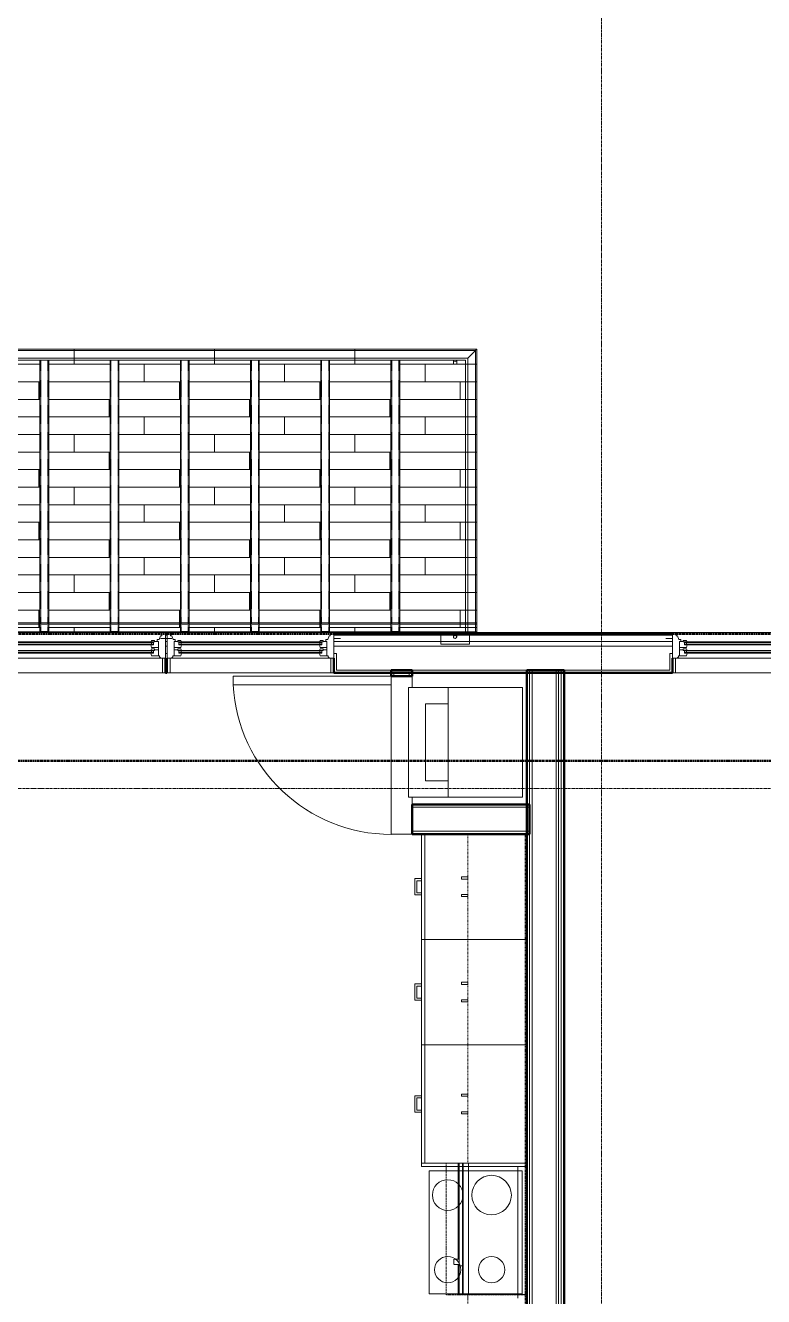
# Model space of a CAD drawing. Header units: inches. Extents: x -4218 to -1830, y 9767 to 12426.
# Drawn here: x -2631.6 to -2463.4, y 10700.4 to 10990 of the extents above; entities that cross this region are included whole.
import ezdxf

# ---------------------------------------------------------------- set-up
doc = ezdxf.new("R2010")
doc.units = ezdxf.units.IN
doc.header["$MEASUREMENT"] = 0
for name, pattern in [('Dash', [0.25, 0.125, -0.125]), ('Dash 1_16_', [0.125, 0.0625, -0.0625]), ('Grid Line 1_2_', [0.875, 0.5, -0.125, 0.125, -0.125]), ('Hidden 1_8_', [0.1875, 0.125, -0.0625]), ('Overhead', [0.15625, 0.09375, -0.0625])]:
    doc.linetypes.add(name, pattern=pattern)
for name, color, linetype, lineweight in [('0-1', 7, 'Continuous', 5), ('0-2', 10, 'Continuous', 9), ('A-DOOR-1', 10, 'Continuous', 9), ('A-DOOR-2', 50, 'Continuous', 20), ('A-FLOR-3', 192, 'Continuous', 9), ('A-FLOR-PATT-1', 9, 'Continuous', 9), ('A-GLAZ-1', 151, 'Continuous', 9), ('A-GLAZ-2', 151, 'Continuous', 20), ('A-WALL', 113, 'Continuous', 13), ('A-WALL-1', 7, 'Continuous', 50), ('A-WALL-2', 250, 'Continuous', 13), ('A-WALL-3', 10, 'Continuous', 9), ('A-WALL-4', 252, 'Continuous', 9), ('A-WALL-7', 113, 'Continuous', 9), ('A-WALL-8', 113, 'Continuous', 50), ('C-PROP-LINE-1', 91, 'Dash 1_16_', 50), ('I-WALL-1', 7, 'Continuous', 50), ('P-SANR-FIXT-1', 10, 'Continuous', 9), ('Q-CASE-1', 252, 'Continuous', 9), ('Q-CASE-2', 10, 'Continuous', 9), ('Q-CASE-3', 253, 'Continuous', 9), ('Q-CASE-4', 252, 'Dash', 9), ('Q-CASE-5', 253, 'Dash', 9), ('Q-CASE-6', 254, 'Continuous', 9), ('Q-CASE-7', 10, 'Dash', 9), ('Q-SPCQ-1', 10, 'Continuous', 9), ('Q-SPCQ-2', 91, 'Overhead', 9), ('S-BEAM', 12, 'Continuous', 9), ('S-BEAM-1', 12, 'Hidden 1_8_', 9), ('S-GRID-1', 1, 'Grid Line 1_2_', 9)]:
    doc.layers.add(name, color=color, linetype=linetype, lineweight=lineweight)

# ---------------------------------------------------------------- blocks, each defined once
blk = doc.blocks.new('Range - 24_ x 30_-2320547-BACKGROUND - RCP - 2ND FLOOR')
at = {"layer": 'Q-SPCQ-1'}
blk.add_line((0, 22), (30, 22), dxfattribs=at)
for centre, radius, start, end in [((6.5, 16), 4.5, 360, 180), ((23.5, 16), 3, 360, 180), ((6.5, 16), 4.5, 180, 360), ((23.5, 16), 3, 180, 0), ((6.5, 6), 3.5, 360, 180), ((23.5, 6), 3, 360, 180), ((6.5, 6), 3.5, 180, 0), ((23.5, 6), 3, 180, 360)]:
    blk.add_arc(centre, radius, start, end, dxfattribs=at)
blk = doc.blocks.new('SWING - SINGLE - FLUSH - 36_ x 80_ - OFFSET PIVOT DOOR AT MAGIC PAK AND WASHER_DRYER-3199414-BACKGROUND - RCP - 2ND FLOOR')
at = {"layer": 'A-DOOR-1'}
blk.add_arc((18, 2.37), 36.07, 93.1789, 180, dxfattribs=at)
at = {"layer": 'A-DOOR-2'}
for p, q in [((16, 2.37), (16, 38.39)), ((18, 38.39), (16, 38.39)), ((18, 2.37), (18, 38.39)), ((18, 2.37), (16, 2.37))]:
    blk.add_line(p, q, dxfattribs=at)
blk = doc.blocks.new('Stacked Washer and Dryer - 26_x25_ - Private-1352637-BACKGROUND - RCP - 2ND FLOOR')
at = {"layer": 'P-SANR-FIXT-1'}
for p, q in [((26, 12.5), (0, 12.5)), ((0, -12.5), (0, 12.5)), ((16.90625, 12.5), (16.90625, -12.5)), ((26, 12.5), (26, -12.5)), ((16.90625, 8.75), (22.09375, 8.75)), ((22.09375, 8.75), (22.09375, -8.75)), ((22.09375, -8.75), (16.90625, -8.75)), ((0, -12.5), (26, -12.5))]:
    blk.add_line(p, q, dxfattribs=at)
blk = doc.blocks.new('30quot_MicrowaveVent_11166 - 70cm miele oven-V22-BACKGROUND - RCP - 2ND FLOOR')
at = {"layer": 'Q-CASE-1'}
for p, q in [((-14.2, -0.37), (-14.2, -13.23)), ((15.68, -0.37), (15.68, 0)), ((-14.2, -13.23), (-14.2, -14.49)), ((-13.45, -13.23), (-14.2, -13.23)), ((15.55, -13.23), (-12.45, -13.23)), ((-14.2, -14.49), (-13.45, -14.49)), ((-13.45, -14.61), (-14.2, -14.61)), ((-14.2, -14.61), (-14.2, -15.39)), ((-14.2, -15.39), (-14.2, -15.59)), ((-14.2, -15.39), (-13.45, -15.39)), ((-14.2, -15.59), (-14.2, -15.6)), ((-14.2, -15.6), (-13.45, -15.6)), ((-12.45, -14.49), (15.55, -14.49)), ((9.18, -14.61), (-12.45, -14.61)), ((-12.45, -15.39), (9.18, -15.39)), ((-12.45, -15.6), (7.69, -15.6)), ((7.69, -15.39), (7.69, -16.55)), ((7.69, -16.6), (8.88, -16.6)), ((8.88, -16.55), (8.88, -15.39)), ((8.88, -15.6), (15.55, -15.6)), ((9.18, -14.61), (9.18, -15.39)), ((15.55, -14.61), (9.18, -14.61)), ((9.18, -14.61), (9.18, -15.39)), ((9.18, -15.39), (15.55, -15.39))]:
    blk.add_line(p, q, dxfattribs=at)
at = {"layer": 'Q-CASE-2'}
for p, q in [((15.68, -13.23), (15.68, -0.37)), ((-12.45, -13.23), (-13.45, -13.23)), ((15.68, -13.23), (15.55, -13.23)), ((15.68, -14.49), (15.68, -13.23)), ((-13.45, -14.49), (-12.45, -14.49)), ((-12.45, -14.61), (-13.45, -14.61)), ((-13.45, -15.39), (-12.45, -15.39)), ((-13.45, -15.6), (-12.45, -15.6)), ((15.55, -14.49), (15.68, -14.49)), ((15.68, -14.61), (15.55, -14.61)), ((15.55, -15.39), (15.68, -15.39)), ((15.55, -15.6), (15.68, -15.6)), ((15.68, -14.61), (15.68, -15.39)), ((15.68, -15.6), (15.68, -15.39))]:
    blk.add_line(p, q, dxfattribs=at)
at = {"layer": 'Q-CASE-3'}
for p, q in [((-14.2, 0), (-14.2, -0.37)), ((15.68, 0), (-13.45, 0))]:
    blk.add_line(p, q, dxfattribs=at)
at = {"layer": 'Q-CASE-6'}
blk.add_line((-13.45, 0), (-14.2, 0), dxfattribs=at)
blk = doc.blocks.new('Base Cabinet 3 Drawer 230 - Base Cabinet 3 Drawer 230 27_-2571739-BACKGROUND - RCP - 2ND FLOOR')
at = {"layer": 'Q-CASE-2'}
for p, q in [((-12.76, -23.25), (-12.76, 0)), ((-12.76, 0), (14.24, 0)), ((14.24, 0), (14.24, -23.25)), ((-12.76, -23.25), (-12.76, -24)), ((14.24, -23.25), (-12.76, -23.25)), ((-12.76, -24), (14.24, -24)), ((-0.64, -24), (-1.14, -24)), ((-1.14, -25.5), (-1.14, -24)), ((2.61, -25.5), (-1.14, -25.5)), ((-0.64, -25), (-0.64, -24)), ((-0.64, -25), (2.11, -25)), ((2.11, -25), (2.11, -24)), ((2.11, -24), (2.61, -24)), ((2.61, -24), (2.61, -25.5)), ((14.24, -24), (14.24, -23.25))]:
    blk.add_line(p, q, dxfattribs=at)
blk = doc.blocks.new('Base Cabinet 3 Drawer 230 - Base Cabinet 3 Drawer 230 24_-2554933-BACKGROUND - RCP - 2ND FLOOR')
at = {"layer": 'Q-CASE-2'}
for p, q in [((-11.26, -23.25), (-11.26, 0)), ((-11.26, 0), (12.74, 0)), ((12.74, 0), (12.74, -23.25)), ((-11.26, -23.25), (-11.26, -24)), ((12.74, -23.25), (-11.26, -23.25)), ((-11.26, -24), (12.74, -24)), ((-0.64, -24), (-1.14, -24)), ((-1.14, -25.5), (-1.14, -24)), ((2.61, -25.5), (-1.14, -25.5)), ((-0.64, -25), (-0.64, -24)), ((-0.64, -25), (2.11, -25)), ((2.11, -25), (2.11, -24)), ((2.11, -24), (2.61, -24)), ((2.61, -24), (2.61, -25.5)), ((12.74, -24), (12.74, -23.25))]:
    blk.add_line(p, q, dxfattribs=at)
blk = doc.blocks.new('Base Cabinet 3 Drawer 230 - Base Cabinet 3 Drawer 230 24_-2578604-BACKGROUND - RCP - 2ND FLOOR')
at = {"layer": 'Q-CASE-2'}
for p, q in [((-11.26, 24), (12.74, 24)), ((-11.26, 23.25), (-11.26, 24)), ((12.74, 23.25), (-11.26, 23.25)), ((-11.26, 23.25), (-11.26, 0)), ((-1.14, 24), (-1.14, 25.5)), ((-1.14, 25.5), (2.61, 25.5)), ((-1.14, 24), (-0.64, 24)), ((2.11, 25), (-0.64, 25)), ((-0.64, 24), (-0.64, 25)), ((2.11, 24), (2.11, 25)), ((2.61, 24), (2.11, 24)), ((2.61, 25.5), (2.61, 24)), ((12.74, 24), (12.74, 23.25)), ((12.74, 0), (12.74, 23.25)), ((-11.26, 0), (12.74, 0))]:
    blk.add_line(p, q, dxfattribs=at)
blk = doc.blocks.new('300 Series Wall Hung Cabinet_302 - 27_ X 24_-2766376-BACKGROUND - RCP - 2ND FLOOR')
at = {"layer": 'Q-CASE-1'}
for p, q in [((-1.76, 14.69), (-2.25, 14.69)), ((-2.25, 14.69), (-2.25, 13.19)), ((-1.76, 13.19), (-1.76, 14.69)), ((2.24, 14.69), (1.75, 14.69)), ((1.75, 14.69), (1.75, 13.19)), ((2.24, 13.19), (2.24, 14.69)), ((-2.25, 13.19), (-1.76, 13.19)), ((1.75, 13.19), (2.24, 13.19))]:
    blk.add_line(p, q, dxfattribs=at)
at = {"layer": 'Q-CASE-4'}
for p, q in [((-13.5, 0.19), (-13.5, 13.19)), ((-13.5, 13.19), (13.5, 13.19)), ((13.5, 13.19), (13.5, 0.19))]:
    blk.add_line(p, q, dxfattribs=at)
at = {"layer": 'Q-CASE-5'}
blk.add_line((13.5, 0.19), (-13.5, 0.19), dxfattribs=at)
blk = doc.blocks.new('300 Series Wall Hung Cabinet_302 - 24_ X 24_-2588623-BACKGROUND - RCP - 2ND FLOOR')
at = {"layer": 'Q-CASE-1'}
for p, q in [((-1.76, -13.19), (-2.25, -13.19)), ((-2.25, -13.19), (-2.25, -14.69)), ((-1.76, -14.69), (-1.76, -13.19)), ((2.24, -13.19), (1.75, -13.19)), ((1.75, -13.19), (1.75, -14.69)), ((2.24, -14.69), (2.24, -13.19)), ((-2.25, -14.69), (-1.76, -14.69)), ((1.75, -14.69), (2.24, -14.69))]:
    blk.add_line(p, q, dxfattribs=at)
at = {"layer": 'Q-CASE-4'}
for p, q in [((-12, -0.19), (-12, -13.19)), ((12, -13.19), (12, -0.19)), ((-12, -13.19), (12, -13.19))]:
    blk.add_line(p, q, dxfattribs=at)
at = {"layer": 'Q-CASE-5'}
blk.add_line((12, -0.19), (-12, -0.19), dxfattribs=at)
blk = doc.blocks.new('300 Series Wall Hung Cabinet_302 - 24_ X 24_-V69-BACKGROUND - RCP - 2ND FLOOR')
at = {"layer": 'Q-CASE-1'}
for p, q in [((-1.76, 14.69), (-2.25, 14.69)), ((-2.25, 14.69), (-2.25, 13.19)), ((-1.76, 13.19), (-1.76, 14.69)), ((2.24, 14.69), (1.75, 14.69)), ((1.75, 14.69), (1.75, 13.19)), ((2.24, 13.19), (2.24, 14.69)), ((-2.25, 13.19), (-1.76, 13.19)), ((1.75, 13.19), (2.24, 13.19))]:
    blk.add_line(p, q, dxfattribs=at)
at = {"layer": 'Q-CASE-4'}
for p, q in [((-12, 0.19), (-12, 13.19)), ((-12, 13.19), (11.13, 13.19)), ((12, 0.19), (11.13, 0.19))]:
    blk.add_line(p, q, dxfattribs=at)
at = {"layer": 'Q-CASE-5'}
blk.add_line((11.13, 0.19), (-12, 0.19), dxfattribs=at)
at = {"layer": 'Q-CASE-7'}
for p, q in [((11.13, 13.19), (12, 13.19)), ((12, 13.19), (12, 0.19))]:
    blk.add_line(p, q, dxfattribs=at)
blk = doc.blocks.new('300 Series Wall Hung Cabinet_302 - 24_ X 24_-V70-BACKGROUND - RCP - 2ND FLOOR')
at = {"layer": 'Q-CASE-1'}
for p, q in [((-1.76, 14.69), (-2.25, 14.69)), ((-2.25, 14.69), (-2.25, 13.19)), ((-1.76, 13.19), (-1.76, 14.69)), ((2.24, 14.69), (1.75, 14.69)), ((1.75, 14.69), (1.75, 13.19)), ((2.24, 13.19), (2.24, 14.69)), ((-2.25, 13.19), (-1.76, 13.19)), ((1.75, 13.19), (2.24, 13.19))]:
    blk.add_line(p, q, dxfattribs=at)
at = {"layer": 'Q-CASE-4'}
for p, q in [((-12, 0.19), (-12, 13.19)), ((-12, 13.19), (12, 13.19))]:
    blk.add_line(p, q, dxfattribs=at)
at = {"layer": 'Q-CASE-5'}
for p, q in [((12, 13.19), (12, 0.19)), ((12, 0.19), (-12, 0.19))]:
    blk.add_line(p, q, dxfattribs=at)
blk = doc.blocks.new('Range_Hood_386 - 30_ Wide-2911716-BACKGROUND - RCP - 2ND FLOOR')
at = {"layer": 'Q-SPCQ-2'}
for p, q in [((-15, -6), (-15, 12)), ((-15, 12), (-14.24, 12)), ((-14.24, 12), (15, 12)), ((15, 12), (15, -6)), ((-14.24, -6), (-15, -6)), ((-13.24, -6), (-14.24, -6)), ((14.76, -6), (-13.24, -6)), ((15, -6), (14.76, -6))]:
    blk.add_line(p, q, dxfattribs=at)
blk = doc.blocks.new('CTR - 1st Phase - Unit Layouts_rvt-1-BACKGROUND - RCP - 2ND FLOOR')
at = {"layer": 'A-WALL-1'}
for p, q in [((-2548.25, 10841.8), (-2548.25, 10843.14)), ((-2548.25, 10843.14), (-2547.63, 10843.14)), ((-2543.5, 10841.8), (-2548.25, 10841.8)), ((-2547.63, 10843.14), (-2544.13, 10843.14)), ((-2544.13, 10843.14), (-2543.5, 10843.14)), ((-2543.5, 10843.14), (-2543.5, 10841.8)), ((-2543.5, 10805.8), (-2543.5, 10812.55)), ((-2543.5, 10812.55), (-2516.75, 10812.55)), ((-2516.75, 10812.55), (-2516.75, 10805.8)), ((-2516.75, 10805.8), (-2543.5, 10805.8))]:
    blk.add_line(p, q, dxfattribs=at)
at = {"layer": 'A-WALL-2'}
for p, q in [((-2547.63, 10842.51), (-2547.63, 10841.8)), ((-2547.63, 10842.51), (-2544.13, 10842.51)), ((-2544.13, 10842.51), (-2544.13, 10841.8)), ((-2543.5, 10811.93), (-2516.75, 10811.93)), ((-2543.5, 10806.43), (-2516.75, 10806.43))]:
    blk.add_line(p, q, dxfattribs=at)
at = {"layer": 'A-WALL-3'}
for p, q in [((-2548.25, 10841.8), (-2548.25, 10805.8)), ((-2543.5, 10839.2), (-2543.5, 10841.8)), ((-2543.5, 10812.55), (-2543.5, 10814.2)), ((-2543.5, 10805.8), (-2548.25, 10805.8))]:
    blk.add_line(p, q, dxfattribs=at)
at = {"layer": 'A-WALL-4'}
for p, q in [((-2543.5, 10841.8), (-2548.25, 10841.8)), ((-2543.5, 10805.8), (-2543.5, 10812.55))]:
    blk.add_line(p, q, dxfattribs=at)
at = {"layer": 'A-WALL-7'}
for p, q in [((-2541.37, 10805.8), (-2517.37, 10805.8)), ((-2541.37, 10795.68), (-2541.37, 10805.8)), ((-2517.37, 10805.8), (-2541.37, 10805.8)), ((-2541.37, 10795.68), (-2541.37, 10805.8)), ((-2517.37, 10805.8), (-2517.37, 10730.05)), ((-2517.37, 10805.8), (-2517.37, 10730.05)), ((-2541.37, 10795.18), (-2541.37, 10795.68)), ((-2541.37, 10792.43), (-2541.37, 10795.18)), ((-2541.37, 10792.43), (-2541.37, 10795.18)), ((-2541.37, 10791.93), (-2541.37, 10792.43)), ((-2541.37, 10771.68), (-2541.37, 10791.93)), ((-2541.37, 10771.68), (-2541.37, 10791.93)), ((-2541.37, 10771.18), (-2541.37, 10771.68)), ((-2541.37, 10768.43), (-2541.37, 10771.18)), ((-2541.37, 10768.43), (-2541.37, 10771.18)), ((-2541.37, 10767.93), (-2541.37, 10768.43)), ((-2541.37, 10746.18), (-2541.37, 10767.93)), ((-2541.37, 10746.18), (-2541.37, 10767.93)), ((-2541.37, 10745.68), (-2541.37, 10746.18)), ((-2541.37, 10742.93), (-2541.37, 10745.68)), ((-2541.37, 10742.93), (-2541.37, 10745.68)), ((-2541.37, 10742.43), (-2541.37, 10742.93)), ((-2541.37, 10730.05), (-2541.37, 10742.43)), ((-2541.37, 10730.05), (-2541.37, 10742.43)), ((-2517.37, 10730.05), (-2541.37, 10730.05)), ((-2517.37, 10730.05), (-2541.37, 10730.05)), ((-2539.62, 10729.05), (-2539.62, 10701.05)), ((-2518.37, 10729.05), (-2539.62, 10729.05)), ((-2539.62, 10729.05), (-2539.62, 10701.05)), ((-2518.37, 10729.05), (-2539.62, 10729.05)), ((-2518.37, 10701.05), (-2518.37, 10729.05)), ((-2518.37, 10729.05), (-2518.37, 10701.05)), ((-2539.62, 10701.05), (-2518.37, 10701.05)), ((-2539.62, 10701.05), (-2518.37, 10701.05))]:
    blk.add_line(p, q, dxfattribs=at)
at = {"layer": '0-2'}
for name, p, rotation in [('SWING - SINGLE - FLUSH - 36_ x 80_ - OFFSET PIVOT DOOR AT MAGIC PAK AND WASHER_DRYER-3199414-BACKGROUND - RCP - 2ND FLOOR', (-2545.88, 10823.8), 89.9999999998547), ('Stacked Washer and Dryer - 26_x25_ - Private-1352637-BACKGROUND - RCP - 2ND FLOOR', (-2518.34, 10826.7), 180), ('Base Cabinet 3 Drawer 230 - Base Cabinet 3 Drawer 230 24_-2578604-BACKGROUND - RCP - 2ND FLOOR', (-2517.37, 10793.06), 90.0000000000099), ('300 Series Wall Hung Cabinet_302 - 24_ X 24_-V70-BACKGROUND - RCP - 2ND FLOOR', (-2517.56, 10793.8), 89.99999999996454), ('Base Cabinet 3 Drawer 230 - Base Cabinet 3 Drawer 230 24_-2554933-BACKGROUND - RCP - 2ND FLOOR', (-2517.37, 10770.54), 269.9999999999203), ('300 Series Wall Hung Cabinet_302 - 24_ X 24_-2588623-BACKGROUND - RCP - 2ND FLOOR', (-2517.56, 10769.8), 269.9999999999645), ('Base Cabinet 3 Drawer 230 - Base Cabinet 3 Drawer 230 27_-2571739-BACKGROUND - RCP - 2ND FLOOR', (-2517.37, 10745.04), 269.9999999999203), ('300 Series Wall Hung Cabinet_302 - 27_ X 24_-2766376-BACKGROUND - RCP - 2ND FLOOR', (-2517.56, 10744.3), 89.99999999996454), ('Range_Hood_386 - 30_ Wide-2911716-BACKGROUND - RCP - 2ND FLOOR', (-2529.75, 10715.8), 269.9999999999054), ('30quot_MicrowaveVent_11166 - 70cm miele oven-V22-BACKGROUND - RCP - 2ND FLOOR', (-2517.37, 10716.6), 269.9999999999657), ('Range - 24_ x 30_-2320547-BACKGROUND - RCP - 2ND FLOOR', (-2541.37, 10730.05), 269.9999999998397), ('300 Series Wall Hung Cabinet_302 - 24_ X 24_-V69-BACKGROUND - RCP - 2ND FLOOR', (-2517.56, 10688.92), 89.99999999996454)]:
    blk.add_blockref(name, p, dxfattribs=dict(at, rotation=rotation))
blk = doc.blocks.new('CTR - 1st Phase - Common Walls_rvt-1-BACKGROUND - RCP - 2ND FLOOR')
at = {"layer": 'A-WALL-2'}
for p, q in [((-2516.75, 10458.16), (-2516.75, 10843.14)), ((-2516.12, 10458.16), (-2516.12, 10843.14)), ((-2510.62, 10458.16), (-2510.62, 10843.14)), ((-2510.12, 10458.16), (-2510.12, 10843.14)), ((-2509.5, 10511.59), (-2509.5, 10843.14))]:
    blk.add_line(p, q, dxfattribs=at)
at = {"layer": 'I-WALL-1'}
for p, q in [((-2517.37, 10458.16), (-2517.37, 10843.14)), ((-2517.37, 10843.14), (-2508.87, 10843.14)), ((-2508.87, 10843.14), (-2508.87, 10636.57))]:
    blk.add_line(p, q, dxfattribs=at)
blk = doc.blocks.new('Basic Wall _ EXT - FIBER CEMENT - LARGE - ___-2505166-BACKGROUND - RCP - 2ND FLOOR')
at = {"layer": 'A-WALL-7'}
for p, q in [((-2599.34, 10851.71), (-2599.71, 10851.71)), ((-2599.34, 10851.71), (-2599.71, 10851.71)), ((-2599.71, 10851.68), (-2599.34, 10851.68)), ((-2599.34, 10851.68), (-2599.71, 10851.68)), ((-2599.34, 10849.67), (-2599.71, 10849.67)), ((-2599.34, 10849.67), (-2599.71, 10849.67)), ((-2599.71, 10849.64), (-2599.34, 10849.64)), ((-2599.34, 10849.64), (-2599.71, 10849.64)), ((-2484.14, 10851.71), (-2561.31, 10851.71)), ((-2484.14, 10851.71), (-2561.31, 10851.71)), ((-2561.31, 10851.68), (-2484.14, 10851.68)), ((-2484.14, 10851.68), (-2561.31, 10851.68)), ((-2484.14, 10849.67), (-2561.31, 10849.67)), ((-2484.14, 10849.67), (-2561.31, 10849.67)), ((-2561.31, 10849.64), (-2484.14, 10849.64)), ((-2484.14, 10849.64), (-2561.31, 10849.64))]:
    blk.add_line(p, q, dxfattribs=at)
blk = doc.blocks.new('Window-Double_Hung-Andersen-400_Series-Tilt_Wash - DOUBLE HUNG - REVERSE COTTAGE - 2ND FLOOR-2888385-BACKGROUND - RCP - 2ND FLOOR')
at = {"layer": 'A-GLAZ-1'}
for p, q in [((-16.29, 2.5), (-15.7, 2.5)), ((-16.29, 2.12), (-15.7, 2.12)), ((-16.29, 0.56), (-15.7, 0.56)), ((-16.29, 0.19), (-15.7, 0.19)), ((-15.82, 2.5), (-15.82, 2.12)), ((-15.82, 0.56), (-15.82, 0.19)), ((-15.7, 2.62), (15.7, 2.62)), ((-15.7, 2.5), (15.7, 2.5)), ((-15.7, 2.12), (15.7, 2.12)), ((-15.7, 2), (15.7, 2)), ((-15.7, 0.69), (15.7, 0.69)), ((-15.7, 0.56), (15.7, 0.56)), ((-15.7, 0.19), (15.7, 0.19)), ((-15.7, 0.06), (15.7, 0.06)), ((16.29, 2.5), (15.7, 2.5)), ((16.29, 2.12), (15.7, 2.12)), ((16.29, 0.56), (15.7, 0.56)), ((16.29, 0.19), (15.7, 0.19)), ((15.82, 2.5), (15.82, 2.12)), ((15.82, 0.56), (15.82, 0.19)), ((-19.01, -2.44), (-19.01, -3.94)), ((-19.01, -2.44), (-18.95, -2.44)), ((18.95, -1.06), (-18.95, -1.06)), ((-18.95, -1.06), (-18.95, -4.44)), ((-18.32, -1.06), (-18.32, -4.44)), ((18.32, -1.06), (18.32, -4.44)), ((18.95, -4.44), (18.95, -1.06)), ((18.95, -2.44), (19.01, -2.44)), ((19.01, -3.94), (19.01, -2.44)), ((-19.01, -3.94), (-18.95, -3.94)), ((-18.95, -4.44), (18.95, -4.44)), ((18.95, -3.94), (19.01, -3.94))]:
    blk.add_line(p, q, dxfattribs=at)
at = {"layer": 'A-GLAZ-2'}
for p, q in [((-19.01, 3.44), (-20.51, 3.44)), ((19.01, 4.81), (-19.01, 4.81)), ((-19.01, 4.81), (-19.01, -1.06)), ((-18.2, 4.81), (-18.2, 4)), ((-18.2, 4), (-17.92, 4)), ((-17.92, 4), (-17.61, 3.19)), ((-17.61, 3.19), (-17.14, 3.19)), ((-17.14, 3.19), (-17.14, 2.75)), ((-15.86, 2.97), (-16.57, 2.97)), ((-16.57, 2.62), (-16.57, 2.97)), ((-15.86, 2.97), (-15.7, 2.62)), ((15.86, 2.97), (15.7, 2.62)), ((15.86, 2.97), (16.57, 2.97)), ((16.57, 2.62), (16.57, 2.97)), ((17.14, 3.19), (17.14, 2.75)), ((17.61, 3.19), (17.14, 3.19)), ((17.92, 4), (17.61, 3.19)), ((18.2, 4), (17.92, 4)), ((18.2, 4.81), (18.2, 4)), ((19.01, -1.06), (19.01, 4.81)), ((19.01, 3.44), (20.51, 3.44)), ((-17.42, 2.75), (-16.57, 2.75)), ((-17.42, 2.75), (-17.42, -0.56)), ((-17.42, 1.37), (-15.86, 1.37)), ((-17.42, 0.81), (-16.57, 0.81)), ((-15.7, 2.62), (-16.57, 2.62)), ((-15.86, 1.03), (-16.57, 1.03)), ((-16.57, 0.69), (-16.57, 1.03)), ((-15.7, 0.69), (-16.57, 0.69)), ((-16.29, 2.62), (-16.29, 2)), ((-15.7, 2), (-16.29, 2)), ((-16.29, 0.69), (-16.29, 0.06)), ((-15.7, 0.06), (-16.29, 0.06)), ((-15.86, 1.37), (-15.7, 2)), ((-15.86, 1.03), (-15.7, 0.69)), ((-15.86, -0.56), (-15.7, 0.06)), ((15.7, 2.62), (16.57, 2.62)), ((15.7, 2), (16.29, 2)), ((15.86, 1.37), (15.7, 2)), ((15.86, 1.03), (15.7, 0.69)), ((15.7, 0.69), (16.57, 0.69)), ((15.7, 0.06), (16.29, 0.06)), ((15.86, -0.56), (15.7, 0.06)), ((17.42, 1.37), (15.86, 1.37)), ((15.86, 1.03), (16.57, 1.03)), ((16.29, 2.62), (16.29, 2)), ((16.29, 0.69), (16.29, 0.06)), ((17.42, 2.75), (16.57, 2.75)), ((16.57, 0.69), (16.57, 1.03)), ((17.42, 0.81), (16.57, 0.81)), ((17.42, 2.75), (17.42, -0.56)), ((-19.01, -1.06), (19.01, -1.06)), ((-17.67, -0.78), (-18, -1.06)), ((-17.67, -0.78), (-17.67, -0.56)), ((-17.67, -0.56), (-15.86, -0.56)), ((17.67, -0.56), (15.86, -0.56)), ((17.67, -0.78), (17.67, -0.56)), ((17.67, -0.78), (18, -1.06))]:
    blk.add_line(p, q, dxfattribs=at)
blk = doc.blocks.new('Walls 103 - Walls 1-2572478-BACKGROUND - RCP - 2ND FLOOR')
at = {"layer": 'A-WALL-7'}
for p, q in [((-2534.07, 10913.04), (-2534.07, 10913.75)), ((-2533.32, 10913.75), (-2533.32, 10913.04)), ((-2536.94, 10849.64), (-2536.94, 10851.39)), ((-2536.94, 10849.08), (-2536.94, 10849.64)), ((-2536.83, 10849.08), (-2536.94, 10849.08)), ((-2536.94, 10849.08), (-2530.44, 10849.08)), ((-2536.51, 10849.08), (-2536.83, 10849.08)), ((-2535.99, 10849.08), (-2536.51, 10849.08)), ((-2533.69, 10849.08), (-2535.99, 10849.08)), ((-2534.07, 10850.71), (-2534.07, 10851.39)), ((-2531.4, 10849.08), (-2533.69, 10849.08)), ((-2533.32, 10851.39), (-2533.32, 10850.71)), ((-2530.88, 10849.08), (-2531.4, 10849.08)), ((-2530.55, 10849.08), (-2530.88, 10849.08)), ((-2530.44, 10849.08), (-2530.55, 10849.08)), ((-2530.44, 10851.39), (-2530.44, 10849.64)), ((-2530.44, 10849.64), (-2530.44, 10849.08))]:
    blk.add_line(p, q, dxfattribs=at)
for centre, start_param, end_param in [((-2533.69, 10913.76), 2.994857, 3.141593), ((-2533.69, 10913.76), 3.19067, 6.234108), ((-2533.69, 10913.76), 0.094304, 0.261799), ((-2533.69, 10850.71), 2.879793, 3.119324), ((-2533.69, 10850.71), 3.141593, 3.926991), ((-2533.69, 10850.71), 2.698715, 2.879092), ((-2533.69, 10850.71), 2.356194, 2.61664), ((-2533.69, 10850.71), 2.094395, 2.354281), ((-2533.69, 10850.71), 3.926991, 4.18879), ((-2533.69, 10850.71), 1.832596, 2.092053), ((-2533.69, 10850.71), 4.18879, 4.712389), ((-2533.69, 10850.71), 1.570796, 1.829985), ((-2533.69, 10850.71), 1.308997, 1.568095), ((-2533.69, 10850.71), 4.712389, 6.283185), ((-2533.69, 10850.71), 1.047198, 1.30639), ((-2533.69, 10850.71), 0.785398, 1.044861), ((-2533.69, 10850.71), 0.523599, 0.783492), ((-2533.69, 10850.71), 0.261799, 0.522251), ((-2533.69, 10850.71), 0, 0.261102)]:
    blk.add_ellipse(centre, major_axis=(0.375, 0), ratio=0.86769, start_param=start_param, end_param=end_param, dxfattribs=at)
blk = doc.blocks.new('Walls 149 - Walls 3-2572517-BACKGROUND - RCP - 2ND FLOOR')
at = {"layer": 'A-WALL-7'}
for p, q in [((-2642.1, 10916.28), (-2528.77, 10916.28)), ((-2642.1, 10853.92), (-2642.1, 10916.28)), ((-2528.77, 10916.28), (-2642.1, 10916.28)), ((-2642.1, 10916.28), (-2642.1, 10851.71)), ((-2642.1, 10916.28), (-2528.77, 10916.28)), ((-2642.1, 10853.92), (-2642.1, 10916.28)), ((-2641.83, 10916), (-2529.05, 10916)), ((-2641.83, 10916), (-2640.06, 10914.23)), ((-2640.06, 10914.23), (-2641.83, 10916)), ((-2641.83, 10916), (-2529.05, 10916)), ((-2641.83, 10853.92), (-2641.83, 10916)), ((-2641.83, 10853.92), (-2641.83, 10916)), ((-2530.82, 10914.23), (-2529.05, 10916)), ((-2529.05, 10916), (-2530.82, 10914.23)), ((-2529.05, 10916), (-2529.05, 10853.92)), ((-2529.05, 10916), (-2529.05, 10853.92)), ((-2528.77, 10916.28), (-2528.77, 10853.92)), ((-2528.77, 10916.28), (-2528.77, 10851.71)), ((-2528.77, 10916.28), (-2528.77, 10853.92)), ((-2640.06, 10914.23), (-2530.82, 10914.23)), ((-2640.06, 10914.23), (-2530.82, 10914.23)), ((-2640.06, 10853.92), (-2640.06, 10914.23)), ((-2640.06, 10853.92), (-2640.06, 10914.23)), ((-2637.56, 10913.75), (-2639.57, 10913.75)), ((-2639.57, 10913.75), (-2639.57, 10853.92)), ((-2639.57, 10913.75), (-2531.3, 10913.75)), ((-2639.57, 10851.71), (-2639.57, 10913.75)), ((-2636.82, 10913.75), (-2637.56, 10913.75)), ((-2628.3, 10913.75), (-2636.81, 10913.75)), ((-2628.12, 10913.75), (-2628.3, 10913.75)), ((-2626.49, 10913.75), (-2628.12, 10913.75)), ((-2626.3, 10913.75), (-2626.49, 10913.75)), ((-2612.3, 10913.75), (-2626.3, 10913.75)), ((-2612.12, 10913.75), (-2612.3, 10913.75)), ((-2610.49, 10913.75), (-2612.12, 10913.75)), ((-2610.3, 10913.75), (-2610.49, 10913.75)), ((-2596.3, 10913.75), (-2610.3, 10913.75)), ((-2596.12, 10913.75), (-2596.3, 10913.75)), ((-2594.49, 10913.75), (-2596.12, 10913.75)), ((-2594.3, 10913.75), (-2594.49, 10913.75)), ((-2580.3, 10913.75), (-2594.3, 10913.75)), ((-2580.12, 10913.75), (-2580.3, 10913.75)), ((-2578.49, 10913.75), (-2580.12, 10913.75)), ((-2578.3, 10913.75), (-2578.49, 10913.75)), ((-2564.3, 10913.75), (-2578.3, 10913.75)), ((-2564.12, 10913.75), (-2564.3, 10913.75)), ((-2562.49, 10913.75), (-2564.12, 10913.75)), ((-2562.3, 10913.75), (-2562.49, 10913.75)), ((-2548.3, 10913.75), (-2562.3, 10913.75)), ((-2548.12, 10913.75), (-2548.3, 10913.75)), ((-2546.49, 10913.75), (-2548.12, 10913.75)), ((-2546.3, 10913.75), (-2546.49, 10913.75)), ((-2534.07, 10913.75), (-2546.3, 10913.75)), ((-2533.32, 10913.75), (-2534.06, 10913.75)), ((-2531.3, 10913.75), (-2533.32, 10913.75)), ((-2531.3, 10851.71), (-2531.3, 10913.75)), ((-2531.3, 10913.75), (-2531.3, 10853.92)), ((-2530.82, 10914.23), (-2530.82, 10853.92)), ((-2530.82, 10914.23), (-2530.82, 10853.92)), ((-2642.1, 10853.92), (-2641.83, 10853.92)), ((-2642.1, 10853.92), (-2642.1, 10853.91)), ((-2642.1, 10853.84), (-2642.1, 10853.92)), ((-2642.1, 10853.92), (-2642.1, 10851.71)), ((-2642.1, 10853.92), (-2528.77, 10853.92)), ((-2642.1, 10853.65), (-2642.1, 10853.92)), ((-2642.1, 10853.91), (-2642.1, 10853.88)), ((-2642.1, 10853.88), (-2642.1, 10853.65)), ((-2642.1, 10851.88), (-2642.1, 10853.84)), ((-2642.1, 10853.65), (-2642.1, 10853.84)), ((-2642.1, 10851.88), (-2642.1, 10853.84)), ((-2642.1, 10853.65), (-2642.1, 10851.88)), ((-2642.1, 10851.88), (-2642.1, 10853.65)), ((-2642.1, 10853.65), (-2639.57, 10853.65)), ((-2642.1, 10853.65), (-2641.83, 10853.65)), ((-2642.1, 10851.88), (-2642.1, 10853.65)), ((-2641.96, 10853.92), (-2641.9, 10853.92)), ((-2641.89, 10853.92), (-2640.06, 10853.92)), ((-2641.83, 10853.92), (-2640.06, 10853.92)), ((-2641.83, 10851.71), (-2641.83, 10853.92)), ((-2641.83, 10853.65), (-2641.83, 10853.92)), ((-2641.83, 10853.65), (-2640.06, 10853.65)), ((-2641.83, 10851.88), (-2641.83, 10853.65)), ((-2640.06, 10853.92), (-2639.57, 10853.92)), ((-2640.06, 10853.92), (-2639.57, 10853.92)), ((-2640.06, 10851.71), (-2640.06, 10853.92)), ((-2640.06, 10851.71), (-2640.06, 10853.92)), ((-2640.06, 10853.65), (-2639.57, 10853.65)), ((-2639.57, 10853.92), (-2628.3, 10853.92)), ((-2639.57, 10853.92), (-2628.3, 10853.92)), ((-2639.57, 10853.84), (-2639.57, 10853.79)), ((-2639.57, 10853.78), (-2639.57, 10853.72)), ((-2639.57, 10853.72), (-2639.57, 10853.65)), ((-2639.57, 10853.65), (-2531.3, 10853.65)), ((-2639.57, 10853.65), (-2628.3, 10853.65)), ((-2639.57, 10853.65), (-2639.57, 10851.88)), ((-2626.31, 10853.92), (-2612.3, 10853.92)), ((-2626.31, 10853.92), (-2612.3, 10853.92)), ((-2626.31, 10853.65), (-2612.3, 10853.65)), ((-2610.31, 10853.92), (-2596.3, 10853.92)), ((-2610.31, 10853.92), (-2596.3, 10853.92)), ((-2610.31, 10853.65), (-2596.3, 10853.65)), ((-2594.31, 10853.92), (-2580.3, 10853.92)), ((-2594.31, 10853.92), (-2580.3, 10853.92)), ((-2594.31, 10853.65), (-2580.3, 10853.65)), ((-2578.31, 10853.92), (-2564.3, 10853.92)), ((-2578.31, 10853.92), (-2564.3, 10853.92)), ((-2578.31, 10853.65), (-2564.3, 10853.65)), ((-2562.31, 10853.92), (-2548.3, 10853.92)), ((-2562.31, 10853.92), (-2548.3, 10853.92)), ((-2562.31, 10853.65), (-2548.3, 10853.65)), ((-2546.31, 10853.92), (-2531.3, 10853.92)), ((-2546.31, 10853.92), (-2531.3, 10853.92)), ((-2546.31, 10853.65), (-2531.3, 10853.65)), ((-2531.3, 10853.92), (-2530.82, 10853.92)), ((-2531.3, 10853.92), (-2530.82, 10853.92)), ((-2531.3, 10853.84), (-2531.3, 10853.78)), ((-2531.3, 10853.78), (-2531.3, 10853.72)), ((-2531.3, 10853.72), (-2531.3, 10851.88)), ((-2531.3, 10853.65), (-2528.77, 10853.65)), ((-2531.3, 10853.65), (-2530.82, 10853.65)), ((-2530.82, 10853.92), (-2529.05, 10853.92)), ((-2530.82, 10853.92), (-2528.98, 10853.92)), ((-2530.82, 10853.92), (-2530.82, 10851.71)), ((-2530.82, 10853.92), (-2530.82, 10851.71)), ((-2530.82, 10853.65), (-2529.05, 10853.65)), ((-2529.05, 10853.92), (-2528.77, 10853.92)), ((-2529.05, 10853.92), (-2529.05, 10851.71)), ((-2529.05, 10853.92), (-2529.05, 10853.65)), ((-2529.05, 10853.65), (-2528.77, 10853.65)), ((-2529.05, 10853.65), (-2529.05, 10851.88)), ((-2528.98, 10853.92), (-2528.91, 10853.92)), ((-2528.77, 10851.71), (-2528.77, 10853.92)), ((-2528.77, 10853.92), (-2528.77, 10853.65)), ((-2528.77, 10853.88), (-2528.77, 10853.92)), ((-2528.77, 10853.92), (-2528.77, 10853.65)), ((-2528.77, 10853.78), (-2528.77, 10853.88)), ((-2528.77, 10853.84), (-2528.77, 10851.88)), ((-2528.77, 10853.84), (-2528.77, 10851.88)), ((-2528.77, 10853.72), (-2528.77, 10853.78)), ((-2528.77, 10853.65), (-2528.77, 10853.72)), ((-2528.77, 10853.65), (-2528.77, 10851.88)), ((-2528.77, 10851.88), (-2528.77, 10853.65)), ((-2528.77, 10853.65), (-2528.77, 10851.88)), ((-2642.1, 10851.71), (-2642.1, 10851.88)), ((-2642.1, 10851.71), (-2642.1, 10851.88)), ((-2642.1, 10851.71), (-2642.1, 10851.88)), ((-2642.1, 10851.39), (-2642.1, 10851.68)), ((-2642.1, 10851.68), (-2642.1, 10851.39)), ((-2642.1, 10851.39), (-2642.1, 10851.68)), ((-2642.1, 10851.68), (-2642.1, 10851.39)), ((-2642.1, 10851.39), (-2642.1, 10851.68)), ((-2637.74, 10851.39), (-2642.1, 10851.39)), ((-2642.09, 10851.39), (-2642.1, 10851.39)), ((-2642.1, 10851.39), (-2641.83, 10851.39)), ((-2639.57, 10851.39), (-2642.1, 10851.39)), ((-2642.02, 10851.39), (-2642.09, 10851.39)), ((-2642.08, 10851.88), (-2639.57, 10851.88)), ((-2642.08, 10851.88), (-2639.57, 10851.88)), ((-2642.02, 10851.39), (-2640.06, 10851.39)), ((-2642.02, 10851.39), (-2640.06, 10851.39)), ((-2641.96, 10851.39), (-2642.02, 10851.39)), ((-2641.83, 10851.39), (-2641.96, 10851.39)), ((-2641.83, 10851.71), (-2641.83, 10851.88)), ((-2641.83, 10851.39), (-2641.83, 10851.68)), ((-2641.83, 10851.39), (-2641.83, 10851.68)), ((-2640.06, 10851.39), (-2641.83, 10851.39)), ((-2641.83, 10851.39), (-2640.06, 10851.39)), ((-2640.06, 10851.39), (-2640.06, 10851.68)), ((-2640.06, 10851.39), (-2640.06, 10851.68)), ((-2640.06, 10851.39), (-2639.57, 10851.39)), ((-2640.06, 10851.39), (-2639.57, 10851.39)), ((-2639.57, 10851.88), (-2531.3, 10851.88)), ((-2639.57, 10851.88), (-2531.3, 10851.88)), ((-2639.57, 10851.88), (-2639.57, 10851.71)), ((-2639.57, 10851.68), (-2639.57, 10851.39)), ((-2639.57, 10851.39), (-2639.57, 10851.68)), ((-2639.57, 10851.39), (-2637.74, 10851.39)), ((-2599.71, 10851.39), (-2599.34, 10851.39)), ((-2599.34, 10851.39), (-2599.71, 10851.39)), ((-2561.31, 10851.39), (-2531.3, 10851.39)), ((-2528.77, 10851.39), (-2561.31, 10851.39)), ((-2531.3, 10851.88), (-2528.79, 10851.88)), ((-2531.3, 10851.88), (-2528.79, 10851.88)), ((-2531.3, 10851.88), (-2531.3, 10851.71)), ((-2531.3, 10851.39), (-2531.3, 10851.68)), ((-2531.3, 10851.68), (-2531.3, 10851.39)), ((-2531.3, 10851.39), (-2530.82, 10851.39)), ((-2528.77, 10851.39), (-2531.3, 10851.39)), ((-2531.3, 10851.39), (-2530.82, 10851.39)), ((-2530.82, 10851.68), (-2530.82, 10851.39)), ((-2530.82, 10851.68), (-2530.82, 10851.39)), ((-2530.82, 10851.39), (-2528.85, 10851.39)), ((-2530.82, 10851.39), (-2529.05, 10851.39)), ((-2529.05, 10851.39), (-2530.82, 10851.39)), ((-2530.82, 10851.39), (-2528.85, 10851.39)), ((-2529.05, 10851.88), (-2529.05, 10851.71)), ((-2529.05, 10851.68), (-2529.05, 10851.39)), ((-2529.05, 10851.68), (-2529.05, 10851.39)), ((-2529.05, 10851.39), (-2528.77, 10851.39)), ((-2528.78, 10851.39), (-2529.05, 10851.39)), ((-2528.77, 10851.39), (-2528.78, 10851.39)), ((-2528.77, 10851.88), (-2528.77, 10851.71)), ((-2528.77, 10851.88), (-2528.77, 10851.71)), ((-2528.77, 10851.88), (-2528.77, 10851.71)), ((-2528.77, 10851.39), (-2528.77, 10851.68)), ((-2528.77, 10851.68), (-2528.77, 10851.39)), ((-2528.77, 10851.68), (-2528.77, 10851.39)), ((-2528.77, 10851.68), (-2528.77, 10851.39)), ((-2528.77, 10851.68), (-2528.77, 10851.39))]:
    blk.add_line(p, q, dxfattribs=at)
for points in [[(-2642.1, 10916.28), (-2642.1, 10916.28), (-2642.1, 10916.27), (-2642.09, 10916.27)], [(-2642.09, 10916.27), (-2642.09, 10916.26), (-2642.08, 10916.26), (-2642.07, 10916.25), (-2642.06, 10916.24)], [(-2642.02, 10916.2), (-2642.01, 10916.19), (-2641.99, 10916.17), (-2641.97, 10916.15), (-2641.96, 10916.14)], [(-2641.9, 10916.07), (-2641.91, 10916.09), (-2641.93, 10916.11), (-2641.95, 10916.13), (-2641.96, 10916.14)], [(-2641.9, 10916.07), (-2641.87, 10916.05), (-2641.85, 10916.03), (-2641.83, 10916)], [(-2641.83, 10916), (-2641.85, 10916.03), (-2641.87, 10916.05), (-2641.9, 10916.07)], [(-2529.05, 10916), (-2529.02, 10916.03), (-2529, 10916.05), (-2528.98, 10916.07)], [(-2528.77, 10916.28), (-2528.77, 10916.28), (-2528.78, 10916.27), (-2528.78, 10916.27)]]:
    blk.add_open_spline(points, degree=3, dxfattribs=at)
for points, knots in [([(-2641.96, 10916.14), (-2641.97, 10916.15), (-2641.98, 10916.16), (-2642, 10916.18), (-2642.01, 10916.19), (-2642.03, 10916.21), (-2642.05, 10916.22), (-2642.06, 10916.24), (-2642.08, 10916.26), (-2642.09, 10916.27), (-2642.1, 10916.28), (-2642.1, 10916.28)], [0.3333333, 0.3333333, 0.3333333, 0.3333333, 0.375, 0.4166667, 0.5, 0.5416667, 0.5833333, 0.6666667, 0.75, 0.8333333, 1, 1, 1, 1]), ([(-2642.06, 10916.24), (-2642.06, 10916.23), (-2642.05, 10916.22), (-2642.03, 10916.21), (-2642.02, 10916.2), (-2642.02, 10916.2)], [0.3333333, 0.3333333, 0.3333333, 0.3333333, 0.4166667, 0.4583333, 0.5, 0.5, 0.5, 0.5]), ([(-2641.96, 10916.14), (-2641.96, 10916.14), (-2641.95, 10916.13), (-2641.92, 10916.1), (-2641.91, 10916.09), (-2641.9, 10916.07)], [0.6666667, 0.6666667, 0.6666667, 0.6666667, 0.7083333, 0.75, 0.8333333, 0.8333333, 0.8333333, 0.8333333]), ([(-2528.78, 10916.27), (-2528.79, 10916.26), (-2528.79, 10916.26), (-2528.81, 10916.24), (-2528.83, 10916.22), (-2528.84, 10916.21), (-2528.86, 10916.19), (-2528.88, 10916.18), (-2528.89, 10916.16), (-2528.91, 10916.14), (-2528.94, 10916.11), (-2528.99, 10916.06), (-2529.02, 10916.03), (-2529.05, 10916)], [-0.8333333, -0.8333333, -0.8333333, -0.8333333, -0.75, -0.6666667, -0.5833333, -0.5416667, -0.5, -0.4166667, -0.375, -0.3333333, -0.25, -0.1666667, 0, 0, 0, 0]), ([(-2528.98, 10916.07), (-2528.96, 10916.09), (-2528.94, 10916.11), (-2528.91, 10916.14), (-2528.89, 10916.16), (-2528.88, 10916.18), (-2528.86, 10916.19), (-2528.84, 10916.21), (-2528.83, 10916.22), (-2528.81, 10916.24), (-2528.79, 10916.26), (-2528.78, 10916.27), (-2528.77, 10916.28), (-2528.77, 10916.28)], [-0.8333333, -0.8333333, -0.8333333, -0.8333333, -0.75, -0.6666667, -0.625, -0.5833333, -0.5, -0.4583333, -0.4166667, -0.3333333, -0.25, -0.1666667, 0, 0, 0, 0])]:
    blk.add_open_spline(points, degree=3, knots=knots, dxfattribs=at)
blk = doc.blocks.new('CISC HSS Rectangular_CSA G40_21_ - HS102x51x4_8-2765058-BACKGROUND - RCP - 2ND FLOOR')
at = {"layer": 'S-BEAM'}
for p, q in [((-30.9, 1), (28.92, 1)), ((-30.9, 1), (-30.9, 0.62)), ((-30.9, 0.82), (-30.9, 1)), ((-30.9, 0.62), (-30.9, 0.82)), ((-30.9, 0.62), (-30.9, 0.81)), ((-30.9, 0.81), (-30.9, 0.62)), ((-30.9, 0.62), (-30.9, -0.62)), ((-30.9, 0.62), (-30.9, -0.62)), ((28.92, 1), (30.9, 1)), ((30.9, 0.62), (30.9, 1)), ((30.9, -0.62), (30.9, 0.62)), ((-30.9, -0.62), (-30.9, -1)), ((-30.9, -0.82), (-30.9, -0.62)), ((-30.9, -0.62), (-30.9, -0.81)), ((-30.9, -0.81), (-30.9, -0.62)), ((-30.9, -1), (-30.9, -0.82)), ((28.92, -1), (-30.9, -1)), ((30.9, -1), (28.92, -1)), ((30.9, -1), (30.9, -0.62))]:
    blk.add_line(p, q, dxfattribs=at)
at = {"layer": 'S-BEAM-1'}
for p, q in [((28.92, 0.81), (-30.9, 0.81)), ((30.9, 0.81), (28.92, 0.81)), ((28.92, -0.81), (-30.9, -0.81)), ((30.9, -0.81), (28.92, -0.81))]:
    blk.add_line(p, q, dxfattribs=at)
blk = doc.blocks.new('CISC HSS Rectangular_CSA G40_21_ - HS102x51x4_8-V145-BACKGROUND - RCP - 2ND FLOOR')
at = {"layer": 'S-BEAM'}
for p, q in [((-30.9, 1), (28.92, 1)), ((-30.9, 1), (-30.9, 0.62)), ((-30.9, 0.82), (-30.9, 1)), ((-30.9, 0.62), (-30.9, 0.82)), ((-30.9, 0.62), (-30.9, 0.81)), ((-30.9, 0.81), (-30.9, 0.62)), ((-30.9, 0.62), (-30.9, -0.62)), ((-30.9, 0.62), (-30.9, -0.62)), ((28.92, 1), (30.9, 1)), ((30.9, 0.62), (30.9, 1)), ((30.9, -0.62), (30.9, 0.62)), ((-30.9, -0.62), (-30.9, -1)), ((-30.9, -0.82), (-30.9, -0.62)), ((-30.9, -0.62), (-30.9, -0.76)), ((-30.9, -0.81), (-30.9, -0.62)), ((-30.9, -0.76), (-30.9, -0.81)), ((-30.9, -1), (-30.9, -0.82)), ((28.92, -1), (-30.9, -1)), ((30.9, -1), (28.92, -1)), ((30.9, -1), (30.9, -0.62))]:
    blk.add_line(p, q, dxfattribs=at)
at = {"layer": 'S-BEAM-1'}
for p, q in [((28.92, 0.81), (-30.9, 0.81)), ((30.9, 0.81), (28.92, 0.81)), ((28.92, -0.81), (-30.9, -0.81)), ((30.9, -0.81), (28.92, -0.81))]:
    blk.add_line(p, q, dxfattribs=at)
blk = doc.blocks.new('CISC HSS Rectangular_CSA G40_21_ - HS102x51x4_8-V140-BACKGROUND - RCP - 2ND FLOOR')
at = {"layer": 'S-BEAM'}
for p, q in [((-30.9, 1), (28.92, 1)), ((-30.9, 1), (-30.9, 0.62)), ((-30.9, 0.82), (-30.9, 1)), ((-30.9, 0.62), (-30.9, 0.82)), ((-30.9, 0.62), (-30.9, 0.81)), ((-30.9, 0.81), (-30.9, 0.76)), ((-30.9, 0.76), (-30.9, 0.62)), ((-30.9, 0.62), (-30.9, -0.62)), ((-30.9, 0.62), (-30.9, -0.62)), ((28.92, 1), (30.9, 1)), ((30.9, 0.62), (30.9, 1)), ((30.9, -0.62), (30.9, 0.62)), ((-30.9, -0.62), (-30.9, -1)), ((-30.9, -0.82), (-30.9, -0.62)), ((-30.9, -0.62), (-30.9, -0.81)), ((-30.9, -0.81), (-30.9, -0.62)), ((-30.9, -1), (-30.9, -0.82)), ((28.92, -1), (-30.9, -1)), ((30.9, -1), (28.92, -1)), ((30.9, -1), (30.9, -0.62))]:
    blk.add_line(p, q, dxfattribs=at)
at = {"layer": 'S-BEAM-1'}
for p, q in [((28.92, 0.81), (-30.9, 0.81)), ((30.9, 0.81), (28.92, 0.81)), ((28.92, -0.81), (-30.9, -0.81)), ((30.9, -0.81), (28.92, -0.81))]:
    blk.add_line(p, q, dxfattribs=at)
blk = doc.blocks.new('CISC HSS Rectangular_CSA G40_21_ - HS102x51x4_8-V142-BACKGROUND - RCP - 2ND FLOOR')
at = {"layer": 'S-BEAM'}
for p, q in [((-30.9, 1), (28.92, 1)), ((-30.9, 1), (-30.9, 0.62)), ((-30.9, 0.82), (-30.9, 1)), ((-30.9, 0.62), (-30.9, 0.82)), ((-30.9, 0.62), (-30.9, 0.81)), ((-30.9, 0.81), (-30.9, 0.76)), ((-30.9, 0.76), (-30.9, 0.62)), ((-30.9, 0.62), (-30.9, -0.62)), ((-30.9, 0.62), (-30.9, -0.62)), ((28.92, 1), (30.9, 1)), ((30.9, 0.62), (30.9, 1)), ((30.9, -0.62), (30.9, 0.62)), ((-30.9, -0.62), (-30.9, -1)), ((-30.9, -0.82), (-30.9, -0.62)), ((-30.9, -0.62), (-30.9, -0.81)), ((-30.9, -0.76), (-30.9, -0.62)), ((-30.9, -0.81), (-30.9, -0.76)), ((-30.9, -1), (-30.9, -0.82)), ((28.92, -1), (-30.9, -1)), ((30.9, -1), (28.92, -1)), ((30.9, -1), (30.9, -0.62))]:
    blk.add_line(p, q, dxfattribs=at)
at = {"layer": 'S-BEAM-1'}
for p, q in [((28.92, 0.81), (-30.9, 0.81)), ((30.9, 0.81), (28.92, 0.81)), ((28.92, -0.81), (-30.9, -0.81)), ((30.9, -0.81), (28.92, -0.81))]:
    blk.add_line(p, q, dxfattribs=at)
blk = doc.blocks.new('Family - ___-2835860-BACKGROUND - RCP - 2ND FLOOR')
at = {"layer": 'C-PROP-LINE-1'}
blk.add_line((-2067.55, 10851.39), (-3401.42, 10851.39), dxfattribs=at)
blk = doc.blocks.new('Family - ___-2835903-BACKGROUND - RCP - 2ND FLOOR')
at = {"layer": 'C-PROP-LINE-1'}
blk.add_line((-2096.45, 10822.49), (-3400.92, 10822.49), dxfattribs=at)
blk = doc.blocks.new('Family - ___-2835932-BACKGROUND - RCP - 2ND FLOOR')
at = {"layer": 'C-PROP-LINE-1'}
blk.add_line((-2067.55, 10851.39), (-3401.42, 10851.39), dxfattribs=at)

msp = doc.modelspace()

# ---------------------------------------------------------------- hatches: boundary and pattern name
at = {"layer": 'A-FLOR-PATT-1'}
h = msp.add_hatch(dxfattribs=at)
h.set_pattern_fill('FP_11', color=256, style=0, pattern_type=2)
h.set_pattern_definition([(180, (-2636.531, 10972.827), (5e-16, 4), []), (90, (-2636.531, 10972.827), (8, 8), [4, -28]), (90, (-2652.531, 10976.827), (8, 8), [4, -28])])
h.paths.add_polyline_path([(-2637.74, 10851.39), (-2637.74, 10851.76), (-2599.71, 10851.76), (-2599.71, 10851.39), (-2599.34, 10851.39), (-2599.34, 10851.76), (-2561.31, 10851.76), (-2561.31, 10851.39), (-2528.77, 10851.39), (-2528.81, 10916.28), (-2642.1, 10916.24), (-2642.06, 10851.39), (-2639.12, 10851.39)], flags=0)
h.paths.add_polyline_path([(-2612.19, 10851.95), (-2612.3, 10851.95), (-2612.3, 10913.75), (-2610.3, 10913.75), (-2610.3, 10851.95), (-2612.12, 10851.95)], flags=0)
h.paths.add_polyline_path([(-2546.68, 10851.95), (-2548.3, 10851.95), (-2548.3, 10913.75), (-2546.3, 10913.75), (-2546.3, 10851.95), (-2546.55, 10851.95)], flags=0)
h.paths.add_polyline_path([(-2628.12, 10851.95), (-2628.3, 10851.95), (-2628.3, 10913.75), (-2626.3, 10913.75), (-2626.3, 10851.95), (-2628.06, 10851.95)], flags=0)
h.paths.add_polyline_path([(-2562.68, 10851.95), (-2564.3, 10851.95), (-2564.3, 10913.75), (-2562.3, 10913.75), (-2562.3, 10851.95), (-2562.55, 10851.95)], flags=0)
h.paths.add_polyline_path([(-2596.19, 10851.95), (-2596.3, 10851.95), (-2596.3, 10913.75), (-2594.3, 10913.75), (-2594.3, 10851.95), (-2596.12, 10851.95)], flags=0)
h.paths.add_polyline_path([(-2580.19, 10851.95), (-2580.3, 10851.95), (-2580.3, 10913.75), (-2578.3, 10913.75), (-2578.3, 10851.95), (-2580.12, 10851.95)], flags=0)

# ---------------------------------------------------------------- linework, layer by layer
at = {"layer": 'A-FLOR-3'}
for p, q in [((-2642.1, 10916.28), (-2528.77, 10916.28)), ((-2528.77, 10916.28), (-2528.77, 10853.92)), ((-2528.77, 10853.84), (-2528.77, 10851.71)), ((-2528.77, 10851.68), (-2528.77, 10851.39))]:
    msp.add_line(p, q, dxfattribs=at)
at = {"layer": 'A-WALL'}
for p, q in [((-2599.71, 10851.14), (-2599.34, 10851.14)), ((-2599.71, 10849.64), (-2599.34, 10849.64)), ((-2561.31, 10851.14), (-2484.14, 10851.14)), ((-2561.31, 10849.64), (-2484.14, 10849.64)), ((-2599.71, 10848.64), (-2599.34, 10848.64)), ((-2599.71, 10846.95), (-2599.34, 10846.95)), ((-2561.31, 10848.64), (-2484.14, 10848.64)), ((-2561.31, 10846.95), (-2560.69, 10846.95)), ((-2560.69, 10843.14), (-2560.69, 10846.95)), ((-2484.76, 10846.95), (-2484.14, 10846.95)), ((-2484.76, 10846.95), (-2484.76, 10843.14)), ((-2484.76, 10843.14), (-2560.69, 10843.14))]:
    msp.add_line(p, q, dxfattribs=at)
at = {"layer": 'A-WALL-7'}
for p, q in [((-2599.71, 10842.51), (-2599.77, 10842.51)), ((-2599.34, 10842.51), (-2599.27, 10842.51)), ((-2561.37, 10842.51), (-2561.31, 10842.51)), ((-2484.14, 10842.51), (-2484.07, 10842.51))]:
    msp.add_line(p, q, dxfattribs=at)
at = {"layer": 'A-WALL-8'}
for p, q in [((-2599.71, 10851.39), (-2599.34, 10851.39)), ((-2561.31, 10851.39), (-2484.14, 10851.39)), ((-2599.71, 10842.51), (-2599.71, 10845.89)), ((-2599.34, 10845.89), (-2599.34, 10842.51)), ((-2561.31, 10842.51), (-2561.31, 10845.89)), ((-2484.14, 10845.89), (-2484.14, 10842.51)), ((-2599.34, 10842.51), (-2599.71, 10842.51)), ((-2484.14, 10842.51), (-2561.31, 10842.51))]:
    msp.add_line(p, q, dxfattribs=at)
at = {"layer": 'S-GRID-1'}
for p, q in [((-2500.32, 9836.18), (-2500.32, 12376.81)), ((-1830.2, 10816.19), (-4168.71, 10816.19))]:
    msp.add_line(p, q, dxfattribs=at)

# ---------------------------------------------------------------- block references
at = {"layer": '0-1'}
for name in ['CTR - 1st Phase - Unit Layouts_rvt-1-BACKGROUND - RCP - 2ND FLOOR', 'CTR - 1st Phase - Common Walls_rvt-1-BACKGROUND - RCP - 2ND FLOOR']:
    msp.add_blockref(name, (0, 0), dxfattribs=at)
at = {"layer": 'A-GLAZ-1'}
for p in [(-2618.72, 10846.95), (-2580.32, 10846.95), (-2465.12, 10846.95)]:
    msp.add_blockref('Window-Double_Hung-Andersen-400_Series-Tilt_Wash - DOUBLE HUNG - REVERSE COTTAGE - 2ND FLOOR-2888385-BACKGROUND - RCP - 2ND FLOOR', p, dxfattribs=at)
at = {"layer": 'A-WALL-7'}
for name in ['Walls 149 - Walls 3-2572517-BACKGROUND - RCP - 2ND FLOOR', 'Walls 103 - Walls 1-2572478-BACKGROUND - RCP - 2ND FLOOR', 'Basic Wall _ EXT - FIBER CEMENT - LARGE - ___-2505166-BACKGROUND - RCP - 2ND FLOOR']:
    msp.add_blockref(name, (0, 0), dxfattribs=at)
at = {"layer": 'C-PROP-LINE-1'}
for name in ['Family - ___-2835860-BACKGROUND - RCP - 2ND FLOOR', 'Family - ___-2835932-BACKGROUND - RCP - 2ND FLOOR', 'Family - ___-2835903-BACKGROUND - RCP - 2ND FLOOR']:
    msp.add_blockref(name, (0, 0), dxfattribs=at)
at = {"layer": 'S-BEAM', "rotation": 270}
for name, p in [('CISC HSS Rectangular_CSA G40_21_ - HS102x51x4_8-V142-BACKGROUND - RCP - 2ND FLOOR', (-2627.3, 10882.85)), ('CISC HSS Rectangular_CSA G40_21_ - HS102x51x4_8-2765058-BACKGROUND - RCP - 2ND FLOOR', (-2611.3, 10882.85)), ('CISC HSS Rectangular_CSA G40_21_ - HS102x51x4_8-2765058-BACKGROUND - RCP - 2ND FLOOR', (-2595.3, 10882.85)), ('CISC HSS Rectangular_CSA G40_21_ - HS102x51x4_8-V140-BACKGROUND - RCP - 2ND FLOOR', (-2579.3, 10882.85)), ('CISC HSS Rectangular_CSA G40_21_ - HS102x51x4_8-V145-BACKGROUND - RCP - 2ND FLOOR', (-2563.3, 10882.85)), ('CISC HSS Rectangular_CSA G40_21_ - HS102x51x4_8-2765058-BACKGROUND - RCP - 2ND FLOOR', (-2547.3, 10882.85))]:
    msp.add_blockref(name, p, dxfattribs=at)

doc.saveas('drawing.dxf')
